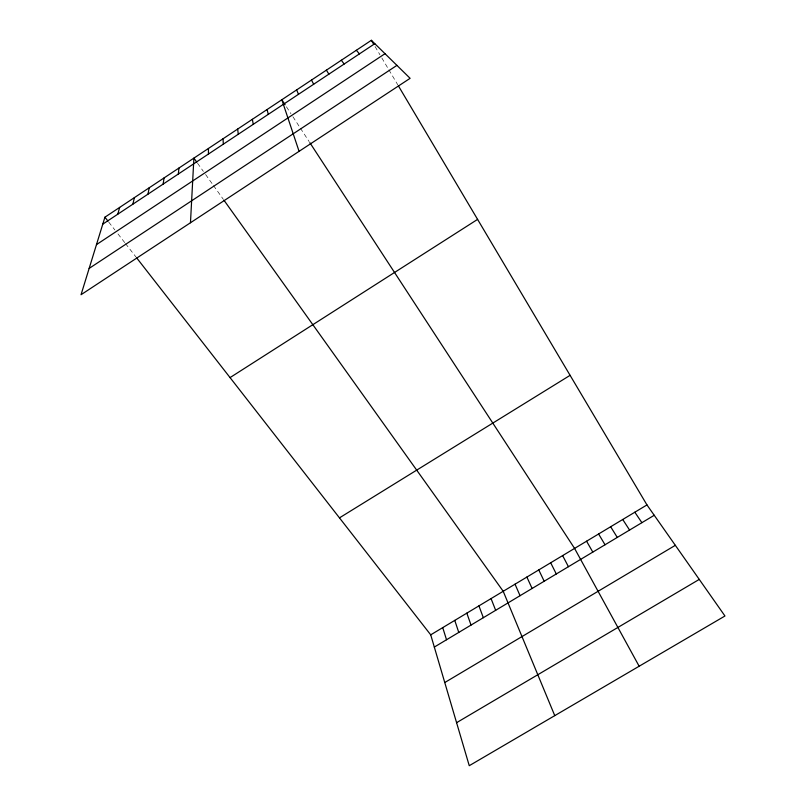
<?xml version="1.0" encoding="UTF-8"?>
<svg xmlns="http://www.w3.org/2000/svg" width="806" height="806" viewBox="0 0 806 806"><rect width="100%" height="100%" fill="white"/><g stroke="black" fill="none" stroke-linecap="round" stroke-linejoin="round"><path stroke-width="0.6" stroke-dasharray="4.03 3.02" d="M108.76 222.113L114.895 229.982M117.958 233.901L124.749 242.616M125.504 243.583L135.972 257.003M197.551 163.235L203.384 171.406M205.58 174.469L212.754 184.534M213.479 185.541L223.433 199.475M286.392 106.724L290.946 113.717M292.9 116.709L299.711 127.147M300.396 128.184L309.161 141.624M375.042 46.516L379.958 54.798M381.802 57.901L388.22 68.732M388.865 69.81L397.761 84.811"/><path stroke-width="1.21" d="M208.442 154.047L208.442 148.465M190.468 222.758L193.893 158.117L196.815 162.208M178.338 174.015L178.952 168.041M163.134 184.1L164.061 177.935M147.972 194.155L149.211 187.788M132.869 204.18L134.401 197.621M117.797 214.174L119.641 207.424M104.921 217.197L81.043 294.714L410.113 78.323L371.365 40.3L104.921 217.197L107.994 221.126M102.785 224.139L374.81 43.685M96.478 244.611L385.016 53.69M89.144 268.418L396.915 65.377M230.053 377.601L477.595 219.383M339.467 517.865L570.094 375.334M430.716 634.836L646.966 504.929L724.957 615.996L469.253 765.7L430.716 634.836L136.718 257.95M434.313 647.077L654.24 515.276M444.761 682.541L675.337 545.319M456.579 722.69L699.265 579.403M356.323 50.284L359.456 53.871M341.341 60.228L344.142 64.027M224.139 200.472L503.206 591.282L554.76 715.637M634.836 512.213L641.888 522.671M285.092 104.73L281.828 99.743L299.076 151.337M309.826 142.652L574.577 548.412L639.148 666.23M622.726 519.487L629.577 530.056M610.646 526.741L617.285 537.421M326.39 70.152L328.878 74.152M598.596 533.985L605.034 544.765M371.365 40.3L373.813 44.441M398.396 85.879L646.966 504.929M586.577 541.209L592.803 552.09M562.618 555.596L568.432 566.699M311.499 80.046L313.665 84.247M550.679 562.769L556.291 573.973M538.771 569.923L544.181 581.227M526.882 577.056L532.101 588.471M515.034 584.179L520.051 595.694M296.638 89.909L298.492 94.312M491.055 598.586L495.66 610.313M478.925 605.87L483.338 617.698M466.825 613.134L471.036 625.073M454.765 620.388L458.765 632.418M442.726 627.622L446.524 639.752M267.068 109.545L268.297 114.351M252.349 119.318L253.265 124.315M237.669 129.061L238.274 134.259M223.03 138.773L223.333 144.173"/></g></svg>
